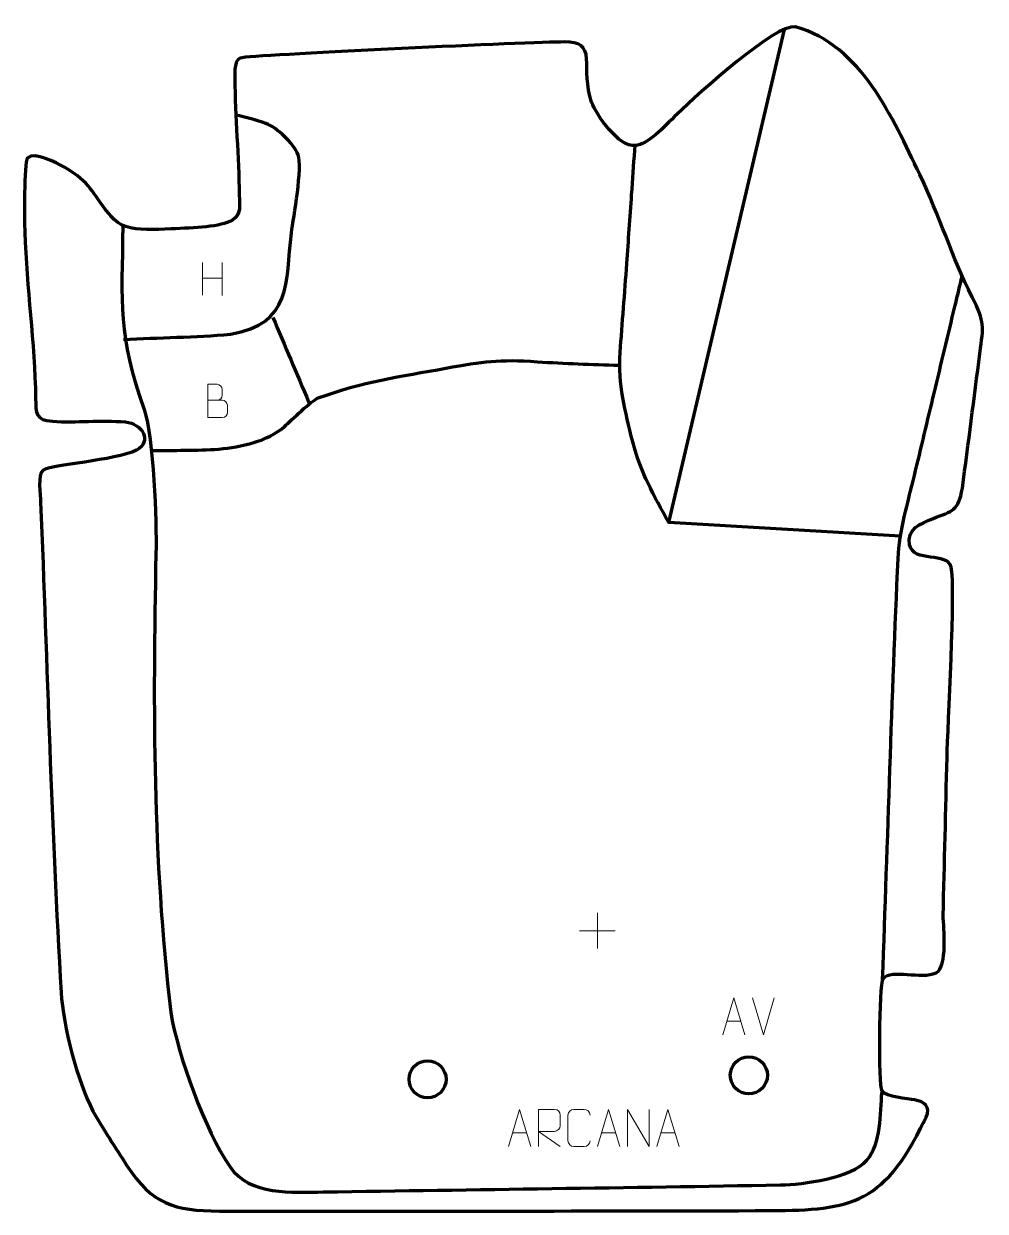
# Model space of a CAD drawing. Header units: millimetres. Extents: x -627 to 21, y -14 to 786.
import ezdxf

# ---------------------------------------------------------------- set-up
doc = ezdxf.new("R2010")
doc.units = ezdxf.units.MM
doc.header["$MEASUREMENT"] = 0
doc.layers.add('layer 2', color=7, linetype='Continuous')
doc.layers.add('layer 3', color=7, linetype='Continuous')

msp = doc.modelspace()

# ---------------------------------------------------------------- linework, layer by layer
at = {"layer": 'layer 2', "color": 142, "lineweight": 200}
for centre in [(-138.5344, 78.0419), (-354.9637, 75.3961)]:
    msp.add_ellipse(centre, major_axis=(0, 12.5), ratio=1, dxfattribs=at)
at = {"layer": 'layer 2', "color": 140, "lineweight": 158}
for points, knots in [([(-36.3805, 441.0631), (-36.3805, 441.0631), (-192.4105, 450.179), (-192.4105, 450.179), (-192.4105, 450.179), (-192.4105, 450.179), (-114.6055, 782.3771), (-114.6055, 782.3771)], [0, 0, 0, 0, 0.33333333, 0.33333333, 0.33333333, 0.33333333, 1, 1, 1, 1]), ([(-559.8835, 573.607), (-536.0122, 574.7497), (-511.5628, 575.0616), (-487.8072, 577.0502), (-487.8072, 577.0502), (-446.3752, 584.1727), (-450.6524, 611.429), (-446.6472, 645.4203), (-446.6472, 645.4203), (-445.2361, 655.6251), (-438.9754, 690.1475), (-442.1293, 697.9051), (-442.1293, 697.9051), (-445.2669, 705.6225), (-456.1111, 716.0386), (-463.9473, 719.0333), (-463.9473, 719.0333), (-469.9878, 721.3417), (-477.6918, 722.9574), (-484.0512, 724.6734)], [0, 0, 0, 0, 0.16666667, 0.16666667, 0.16666667, 0.16666667, 0.33333333, 0.33333333, 0.33333333, 0.33333333, 0.5, 0.5, 0.5, 0.5, 0.66666667, 0.66666667, 0.66666667, 0.66666667, 1, 1, 1, 1]), ([(-192.4105, 450.179), (-203.0631, 469.4048), (-210.9674, 482.951), (-216.7456, 504.5822), (-216.7456, 504.5822), (-221.8812, 525.8765), (-226.6816, 542.5614), (-225.188, 564.8094), (-225.188, 564.8094), (-223.8518, 584.714), (-222.1252, 604.743), (-220.7308, 624.6958), (-220.7308, 624.6958), (-219.6501, 640.1584), (-218.5732, 655.6213), (-217.4887, 671.0836), (-217.4887, 671.0836), (-216.7876, 681.0736), (-216.0866, 691.0635), (-215.3855, 701.0535), (-215.3855, 701.0535), (-215.3855, 701.0535), (-215.1752, 704.0505), (-215.1752, 704.0505)], [0, 0, 0, 0, 0.14285714, 0.14285714, 0.14285714, 0.14285714, 0.28571429, 0.28571429, 0.28571429, 0.28571429, 0.42857143, 0.42857143, 0.42857143, 0.42857143, 0.57142857, 0.57142857, 0.57142857, 0.57142857, 0.71428571, 0.71428571, 0.71428571, 0.71428571, 1, 1, 1, 1]), ([(-560.2385, 650.297), (-560.9794, 596.2717), (-563.6979, 577.1217), (-545.9214, 526.4239), (-545.9214, 526.4239), (-539.3855, 506.7967), (-537.4862, 451.577), (-537.9416, 429.2687), (-537.9416, 429.2687), (-540.0947, 323.7901), (-540.1787, 225.5495), (-527.9738, 120.4884), (-527.9738, 120.4884), (-523.2181, 91.1061), (-504.7141, 40.8321), (-488.0443, 16.3263), (-488.0443, 16.3263), (-474.874, -3.035), (-446.0713, -0.8167), (-425.2047, -0.4987), (-425.2047, -0.4987), (-322.5592, 1.0652), (-219.8596, 2.4843), (-117.2236, 4.1993), (-117.2236, 4.1993), (-101.7787, 4.4573), (-69.4913, 8.8589), (-59.0833, 20.8615), (-59.0833, 20.8615), (-49.009, 32.4791), (-50.263, 51.9562), (-48.8245, 66.8234)], [0, 0, 0, 0, 0.11111111, 0.11111111, 0.11111111, 0.11111111, 0.22222222, 0.22222222, 0.22222222, 0.22222222, 0.33333333, 0.33333333, 0.33333333, 0.33333333, 0.44444444, 0.44444444, 0.44444444, 0.44444444, 0.55555556, 0.55555556, 0.55555556, 0.55555556, 0.66666667, 0.66666667, 0.66666667, 0.66666667, 0.77777778, 0.77777778, 0.77777778, 0.77777778, 1, 1, 1, 1]), ([(-48.4239, 142.4817), (-44.9376, 236.9305), (-42.2722, 331.7045), (-38.0035, 426.0849), (-38.0035, 426.0849), (-37.1662, 444.5971), (-31.3326, 463.7427), (-27.0037, 481.85), (-27.0037, 481.85), (-24.7912, 491.1046), (-22.5741, 500.3582), (-20.3588, 509.6122), (-20.3588, 509.6122), (-18.1434, 518.8671), (-15.9279, 528.122), (-13.7124, 537.3769), (-13.7124, 537.3769), (-9.0483, 556.8608), (-4.3842, 576.3447), (0.28, 595.8287), (0.28, 595.8287), (1.6792, 601.6739), (3.0785, 607.519), (4.4777, 613.3642), (4.4777, 613.3642), (4.4777, 613.3642), (5.1773, 616.2868), (5.1773, 616.2868)], [0, 0, 0, 0, 0.125, 0.125, 0.125, 0.125, 0.25, 0.25, 0.25, 0.25, 0.375, 0.375, 0.375, 0.375, 0.5, 0.5, 0.5, 0.5, 0.625, 0.625, 0.625, 0.625, 0.75, 0.75, 0.75, 0.75, 1, 1, 1, 1]), ([(-459.2095, 588.4236), (-451.1669, 569.4537), (-443.1244, 550.4837), (-435.0818, 531.5138), (-435.0818, 531.5138), (-435.0818, 531.5138), (-434.4933, 530.1257), (-434.4933, 530.1257)], [0, 0, 0, 0, 0.33333333, 0.33333333, 0.33333333, 0.33333333, 1, 1, 1, 1]), ([(-540.9719, 498.6627), (-526.1357, 498.9787), (-510.3262, 498.7101), (-495.6261, 499.6997), (-495.6261, 499.6997), (-480.4114, 501.2431), (-462.9147, 504.6432), (-451.1767, 515.0957), (-451.1767, 515.0957), (-446.564, 519.2032), (-433.3565, 532.3394), (-428.62, 534.1659), (-428.62, 534.1659), (-398.993, 545.0191), (-373.3729, 548.6227), (-342.6728, 554.2081), (-342.6728, 554.2081), (-317.1231, 558.8669), (-307.2633, 560.3235), (-280.9142, 558.5418), (-280.9142, 558.5418), (-262.7145, 557.3111), (-244.2578, 556.8544), (-226.0131, 556.145)], [0, 0, 0, 0, 0.14285714, 0.14285714, 0.14285714, 0.14285714, 0.28571429, 0.28571429, 0.28571429, 0.28571429, 0.42857143, 0.42857143, 0.42857143, 0.42857143, 0.57142857, 0.57142857, 0.57142857, 0.57142857, 0.71428571, 0.71428571, 0.71428571, 0.71428571, 1, 1, 1, 1])]:
    msp.add_open_spline(points, degree=3, knots=knots, dxfattribs=at)
at = {"layer": 'layer 2', "color": 250, "lineweight": 9}
for points in [[(-506.5088, 625.4643), (-506.5088, 625.4643), (-506.5088, 603.2716), (-506.5088, 603.2716)], [(-493.3931, 625.4643), (-493.3931, 625.4643), (-493.3931, 603.114), (-493.3931, 603.114)], [(-506.4913, 614.8219), (-506.4913, 614.8219), (-493.3931, 614.8219), (-493.3931, 614.8219)], [(-240.525, 187.3506), (-240.525, 187.3506), (-240.525, 163.3727), (-240.525, 163.3727)], [(-252.5139, 175.3616), (-252.5139, 175.3616), (-228.536, 175.3616), (-228.536, 175.3616)], [(-128.7445, 105.2733), (-128.7445, 105.2733), (-136.0663, 130.2269), (-136.0663, 130.2269)], [(-121.4226, 130.2269), (-121.4226, 130.2269), (-128.7444, 105.2733), (-128.7444, 105.2733)], [(-153.3814, 114.53), (-153.3814, 114.53), (-143.8857, 114.53), (-143.8857, 114.53)], [(-297.695, 39.3813), (-297.695, 39.3813), (-288.1993, 39.3813), (-288.1993, 39.3813)], [(-237.695, 39.3813), (-237.695, 39.3813), (-228.1993, 39.3813), (-228.1993, 39.3813)], [(-197.695, 39.3813), (-197.695, 39.3813), (-188.1993, 39.3813), (-188.1993, 39.3813)]]:
    msp.add_open_spline(points, degree=3, dxfattribs=at)
for points, knots in [([(-503.0753, 532.6169), (-499.8163, 532.6173), (-496.5569, 532.6173), (-493.2972, 532.6169), (-493.2972, 532.6169), (-491.5279, 532.6014), (-489.805, 531.0464), (-489.805, 529.2106), (-489.805, 529.2106), (-489.8053, 528.1998), (-489.8053, 525.4685), (-489.805, 524.4574), (-489.805, 524.4574), (-489.7891, 522.7933), (-491.1704, 520.9895), (-493.2498, 521.0047), (-493.2498, 521.0047), (-496.5098, 521.005), (-499.7695, 521.005), (-503.0288, 521.0047), (-503.0288, 521.0047), (-503.0288, 528.4551), (-503.0288, 535.9052), (-503.0288, 543.355), (-503.0288, 543.355), (-500.9027, 543.355), (-498.7763, 543.355), (-496.6498, 543.355), (-496.6498, 543.355), (-495.1443, 543.3708), (-493.2663, 541.6596), (-493.2504, 539.9019), (-493.2504, 539.9019), (-493.2508, 538.0513), (-493.2508, 537.9206), (-493.2504, 536.0697), (-493.2504, 536.0697), (-493.235, 534.2191), (-494.8959, 532.6014), (-496.6963, 532.6169)], [0, 0, 0, 0, 0.09090909, 0.09090909, 0.09090909, 0.09090909, 0.18181818, 0.18181818, 0.18181818, 0.18181818, 0.27272727, 0.27272727, 0.27272727, 0.27272727, 0.36363636, 0.36363636, 0.36363636, 0.36363636, 0.45454545, 0.45454545, 0.45454545, 0.45454545, 0.54545455, 0.54545455, 0.54545455, 0.54545455, 0.63636364, 0.63636364, 0.63636364, 0.63636364, 0.72727273, 0.72727273, 0.72727273, 0.72727273, 0.81818182, 0.81818182, 0.81818182, 0.81818182, 1, 1, 1, 1]), ([(-156.104, 105.2806), (-156.104, 105.2806), (-148.733, 130.2341), (-148.733, 130.2341), (-148.733, 130.2341), (-148.733, 130.2341), (-141.1631, 105.2806), (-141.1631, 105.2806)], [0, 0, 0, 0, 0.33333333, 0.33333333, 0.33333333, 0.33333333, 1, 1, 1, 1]), ([(-300.4176, 30.1319), (-300.4176, 30.1319), (-293.0466, 55.0854), (-293.0466, 55.0854), (-293.0466, 55.0854), (-293.0466, 55.0854), (-285.4767, 30.1319), (-285.4767, 30.1319)], [0, 0, 0, 0, 0.33333333, 0.33333333, 0.33333333, 0.33333333, 1, 1, 1, 1]), ([(-280.2792, 30.1319), (-280.2792, 30.1319), (-280.2792, 55.0854), (-280.2792, 55.0854), (-280.2792, 55.0854), (-276.6844, 55.0854), (-273.0889, 55.0854), (-269.4937, 55.0854), (-269.4937, 55.0854), (-267.1684, 55.0477), (-265.6111, 53.5577), (-265.6152, 51.1913), (-265.6152, 51.1913), (-265.6156, 49.1558), (-265.6156, 46.0964), (-265.6152, 44.0604), (-265.6152, 44.0604), (-265.6217, 42.1849), (-267.434, 40.2431), (-269.4435, 40.224), (-269.4435, 40.224), (-269.4435, 40.224), (-280.2792, 40.224), (-280.2792, 40.224), (-280.2792, 40.224), (-280.2792, 40.224), (-265.6245, 30.1319), (-265.6245, 30.1319)], [0, 0, 0, 0, 0.125, 0.125, 0.125, 0.125, 0.25, 0.25, 0.25, 0.25, 0.375, 0.375, 0.375, 0.375, 0.5, 0.5, 0.5, 0.5, 0.625, 0.625, 0.625, 0.625, 0.75, 0.75, 0.75, 0.75, 1, 1, 1, 1]), ([(-245.5241, 33.9496), (-245.6639, 31.6262), (-247.3411, 30.1466), (-249.4888, 30.1358), (-249.4888, 30.1358), (-251.8207, 30.1362), (-254.1526, 30.1362), (-256.4841, 30.1358), (-256.4841, 30.1358), (-258.4091, 30.0304), (-260.3812, 31.9149), (-260.37, 33.9322), (-260.37, 33.9322), (-260.3696, 39.7023), (-260.3696, 45.472), (-260.37, 51.2413), (-260.37, 51.2413), (-260.3658, 53.3794), (-258.6191, 55.0986), (-256.4667, 55.0851), (-256.4667, 55.0851), (-254.141, 55.0851), (-251.8149, 55.0851), (-249.4888, 55.0851), (-249.4888, 55.0851), (-247.5422, 55.1206), (-245.5508, 53.6291), (-245.5241, 51.1915)], [0, 0, 0, 0, 0.125, 0.125, 0.125, 0.125, 0.25, 0.25, 0.25, 0.25, 0.375, 0.375, 0.375, 0.375, 0.5, 0.5, 0.5, 0.5, 0.625, 0.625, 0.625, 0.625, 0.75, 0.75, 0.75, 0.75, 1, 1, 1, 1]), ([(-240.4176, 30.1319), (-240.4176, 30.1319), (-233.0466, 55.0854), (-233.0466, 55.0854), (-233.0466, 55.0854), (-233.0466, 55.0854), (-225.4767, 30.1319), (-225.4767, 30.1319)], [0, 0, 0, 0, 0.33333333, 0.33333333, 0.33333333, 0.33333333, 1, 1, 1, 1]), ([(-220.2745, 30.1319), (-220.2745, 30.1319), (-220.2745, 55.0854), (-220.2745, 55.0854), (-220.2745, 55.0854), (-220.2745, 55.0854), (-205.6197, 30.1319), (-205.6197, 30.1319), (-205.6197, 30.1319), (-205.6197, 30.1319), (-205.6197, 55.0854), (-205.6197, 55.0854)], [0, 0, 0, 0, 0.25, 0.25, 0.25, 0.25, 0.5, 0.5, 0.5, 0.5, 1, 1, 1, 1]), ([(-200.4176, 30.1319), (-200.4176, 30.1319), (-193.0466, 55.0854), (-193.0466, 55.0854), (-193.0466, 55.0854), (-193.0466, 55.0854), (-185.4767, 30.1319), (-185.4767, 30.1319)], [0, 0, 0, 0, 0.33333333, 0.33333333, 0.33333333, 0.33333333, 1, 1, 1, 1])]:
    msp.add_open_spline(points, degree=3, knots=knots, dxfattribs=at)
at = {"layer": 'layer 3', "color": 242, "lineweight": 158}
msp.add_open_spline([(-618.9818, 533.7602), (-619.6851, 571.4888), (-625.0635, 608.459), (-626.3456, 645.7974), (-626.3456, 645.7974), (-626.4138, 653.0313), (-626.999, 692.2642), (-624.5988, 695.7087), (-624.5988, 695.7087), (-619.6768, 700.3333), (-604.9368, 692.4247), (-599.9593, 689.7398), (-599.9593, 689.7398), (-580.7325, 678.335), (-582.2954, 673.2937), (-569.3338, 657.8429), (-569.3338, 657.8429), (-566.756, 654.7701), (-563.3935, 651.1543), (-558.2751, 649.5511), (-558.2751, 649.5511), (-549.8653, 646.9171), (-538.837, 647.5131), (-527.8439, 648.0113), (-527.8439, 648.0113), (-511.3434, 648.7592), (-494.5737, 649.1763), (-486.4582, 653.8864), (-486.4582, 653.8864), (-480.3193, 657.4493), (-481.6463, 663.7995), (-481.7727, 670.6288), (-481.7727, 670.6288), (-482.2585, 696.8657), (-484.4417, 723.1789), (-484.8691, 749.5814), (-484.8691, 749.5814), (-485.0195, 758.8706), (-483.7658, 762.8088), (-479.8887, 763.2868), (-479.8887, 763.2868), (-460.4752, 765.6803), (-285.3401, 773.8347), (-262.5419, 773.8614), (-262.5419, 773.8614), (-252.7042, 773.8729), (-248.2618, 771.3726), (-247.8032, 762.4707), (-247.8032, 762.4707), (-247.4439, 755.4959), (-248.2845, 744.0203), (-244.451, 733.4155), (-244.451, 733.4155), (-241.2815, 724.6473), (-225.7508, 702.682), (-215.1752, 704.0505), (-215.1752, 704.0505), (-206.1821, 705.2142), (-197.1035, 715.3576), (-186.5777, 725.5558), (-186.5777, 725.5558), (-172.6257, 739.0736), (-120.6204, 786.142), (-107.0476, 784.0935), (-107.0476, 784.0935), (-62.3192, 771.2537), (-42.1961, 723.033), (-23.2671, 684.6535), (-23.2671, 684.6535), (-10.441, 657.4496), (-1.6191, 629.0536), (11.8491, 602.0283), (11.8491, 602.0283), (20.7198, 584.2283), (19.5717, 583.4245), (17.0827, 564.1957), (17.0827, 564.1957), (13.195, 533.9908), (9.3822, 503.6563), (5.3124, 473.4855), (5.3124, 473.4855), (2.4512, 457.6531), (-0.813, 458.5066), (-14.7288, 452.7867), (-14.7288, 452.7867), (-22.7933, 449.472), (-32.3977, 446.1029), (-30.2082, 435.1665), (-30.2082, 435.1665), (-27.731, 422.7928), (-4.5078, 430.6494), (-2.1652, 420.3092), (-2.1652, 420.3092), (0.7187, 407.5814), (-4.5493, 311.3838), (-5.0158, 292.1532), (-5.0158, 292.1532), (-5.8861, 256.5606), (-6.7851, 220.9687), (-7.6226, 185.3753), (-7.6226, 185.3753), (-7.2551, 177.2907), (-4.4942, 151.2697), (-12.3851, 146.992), (-12.3851, 146.992), (-22.3911, 142.4646), (-42.4319, 150.0798), (-48.137, 143.2725), (-48.137, 143.2725), (-50.7283, 138.6827), (-51.2108, 71.3233), (-48.8161, 67.4027), (-48.8161, 67.4027), (-46.3703, 63.3983), (-31.3673, 62.22), (-26.9489, 61.4406), (-26.9489, 61.4406), (-19.9102, 60.1991), (-16.0309, 56.9244), (-19.1346, 49.9031), (-19.1346, 49.9031), (-20.2261, 47.434), (-21.6804, 44.8286), (-22.8781, 42.3491), (-22.8781, 42.3491), (-50.6346, -13.4549), (-76.5315, -12.8414), (-134.2723, -13.094), (-134.2723, -13.094), (-254.5558, -13.5033), (-374.8901, -13.2711), (-495.1865, -13.453), (-495.1865, -13.453), (-525.7651, -13.0051), (-540.4707, -8.9599), (-557.693, 17.5631), (-557.693, 17.5631), (-565.2396, 29.2481), (-573.4236, 41.9543), (-580.3761, 53.9441), (-580.3761, 53.9441), (-590.83, 73.7251), (-600.4468, 111.3954), (-601.8271, 133.8919), (-601.8271, 133.8919), (-608.4367, 243.9974), (-611.0774, 353.7537), (-615.61, 463.8777), (-615.61, 463.8777), (-615.802, 468.5428), (-617.8931, 482.7751), (-613.934, 485.5694), (-613.934, 485.5694), (-608.6568, 489.2941), (-565.5687, 491.956), (-551.019, 498.9159), (-551.019, 498.9159), (-540.1464, 505.0347), (-547.136, 516.7465), (-558.4067, 518.0169), (-558.4067, 518.0169), (-575.277, 519.4952), (-591.4307, 517.3295), (-607.6445, 518.4295), (-607.6445, 518.4295), (-619.1162, 519.2078), (-618.9053, 523.7506), (-618.9818, 533.7602)], degree=3, knots=[0, 0, 0, 0, 0.02325581, 0.02325581, 0.02325581, 0.02325581, 0.04651163, 0.04651163, 0.04651163, 0.04651163, 0.06976744, 0.06976744, 0.06976744, 0.06976744, 0.09302326, 0.09302326, 0.09302326, 0.09302326, 0.11627907, 0.11627907, 0.11627907, 0.11627907, 0.13953488, 0.13953488, 0.13953488, 0.13953488, 0.1627907, 0.1627907, 0.1627907, 0.1627907, 0.18604651, 0.18604651, 0.18604651, 0.18604651, 0.20930233, 0.20930233, 0.20930233, 0.20930233, 0.23255814, 0.23255814, 0.23255814, 0.23255814, 0.25581395, 0.25581395, 0.25581395, 0.25581395, 0.27906977, 0.27906977, 0.27906977, 0.27906977, 0.30232558, 0.30232558, 0.30232558, 0.30232558, 0.3255814, 0.3255814, 0.3255814, 0.3255814, 0.34883721, 0.34883721, 0.34883721, 0.34883721, 0.37209302, 0.37209302, 0.37209302, 0.37209302, 0.39534884, 0.39534884, 0.39534884, 0.39534884, 0.41860465, 0.41860465, 0.41860465, 0.41860465, 0.44186047, 0.44186047, 0.44186047, 0.44186047, 0.46511628, 0.46511628, 0.46511628, 0.46511628, 0.48837209, 0.48837209, 0.48837209, 0.48837209, 0.51162791, 0.51162791, 0.51162791, 0.51162791, 0.53488372, 0.53488372, 0.53488372, 0.53488372, 0.55813953, 0.55813953, 0.55813953, 0.55813953, 0.58139535, 0.58139535, 0.58139535, 0.58139535, 0.60465116, 0.60465116, 0.60465116, 0.60465116, 0.62790698, 0.62790698, 0.62790698, 0.62790698, 0.65116279, 0.65116279, 0.65116279, 0.65116279, 0.6744186, 0.6744186, 0.6744186, 0.6744186, 0.69767442, 0.69767442, 0.69767442, 0.69767442, 0.72093023, 0.72093023, 0.72093023, 0.72093023, 0.74418605, 0.74418605, 0.74418605, 0.74418605, 0.76744186, 0.76744186, 0.76744186, 0.76744186, 0.79069767, 0.79069767, 0.79069767, 0.79069767, 0.81395349, 0.81395349, 0.81395349, 0.81395349, 0.8372093, 0.8372093, 0.8372093, 0.8372093, 0.86046512, 0.86046512, 0.86046512, 0.86046512, 0.88372093, 0.88372093, 0.88372093, 0.88372093, 0.90697674, 0.90697674, 0.90697674, 0.90697674, 0.93023256, 0.93023256, 0.93023256, 0.93023256, 0.95348837, 0.95348837, 0.95348837, 0.95348837, 1, 1, 1, 1], dxfattribs=at)

doc.saveas('drawing.dxf')
